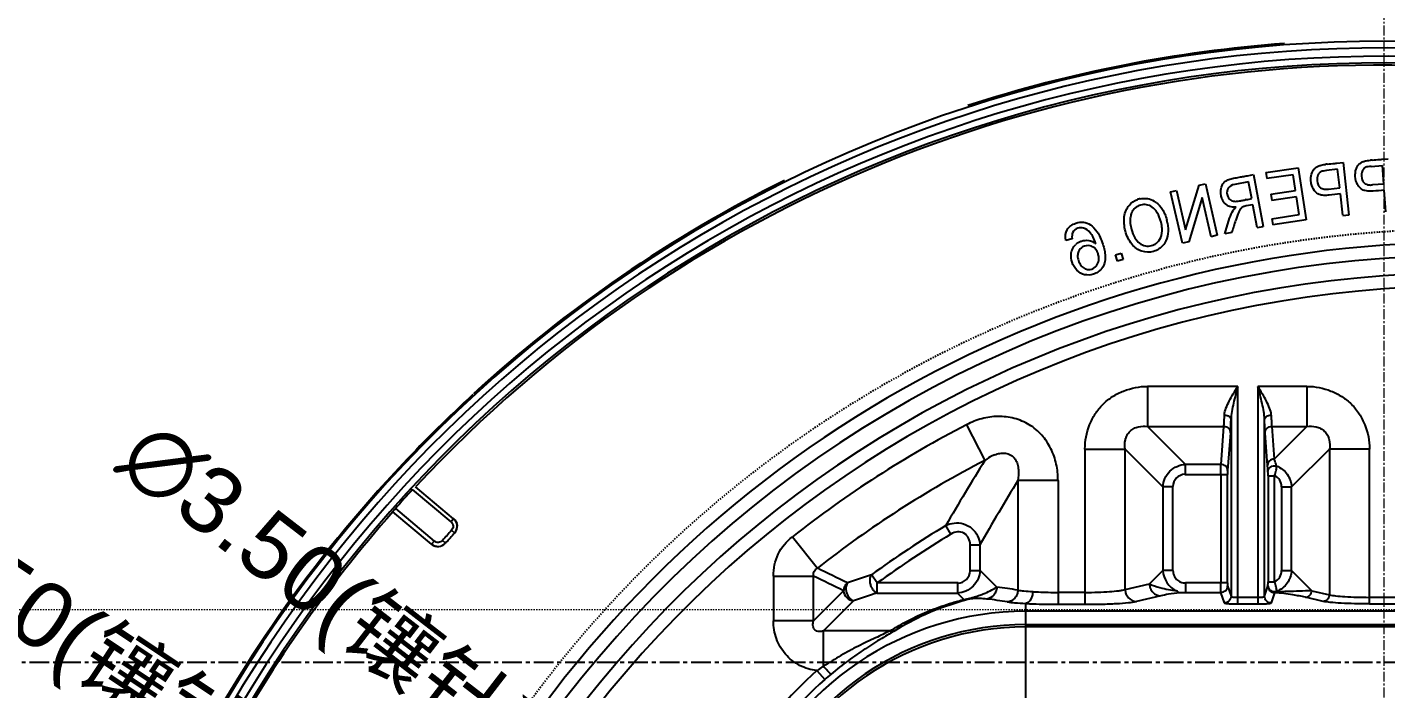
# Model space of a CAD drawing. Header units: millimetres. Extents: x 2748 to 3320, y 1427 to 1884.
# Drawn here: x 2880 to 2983, y 1725.8 to 1776 of the extents above; entities that cross this region are included whole.
import ezdxf

# ---------------------------------------------------------------- set-up
doc = ezdxf.new("R2010")
doc.units = ezdxf.units.MM
doc.linetypes.add('CENTER', pattern=[0.6, 0.375, -0.075, 0.075, -0.075])
doc.linetypes.add('HIDDEN', pattern=[0.2, 0.1, -0.1])
doc.layers.add('21', color=7, linetype='Continuous')
doc.layers.add('center', color=1, linetype='CENTER', lineweight=9)
doc.layers.add('cool', color=153, linetype='HIDDEN', lineweight=9)
doc.styles.get("Standard").update_dxf_attribs({"font": 'arial.ttf'})
doc.dimstyles.get("Standard").update_dxf_attribs({"dimtxt": 0.18, "dimasz": 0.18, "dimexe": 0.18, "dimexo": 0.0625, "dimgap": 0.09, "dimtad": 0, "dimtih": 1, "dimtoh": 1, "dimzin": 0, "dimdsep": 46, "dimtxsty": 'Standard', "dimcen": 0.09, "dimadec": 0, "dimazin": 0, "dimtfac": 1, "dimtofl": 0, "dimtmove": 0, "dimatfit": 3, "dimfxl": 0, "dimtolj": 1, "dimtzin": 0, "dimarcsym": 0})

# ---------------------------------------------------------------- blocks, each defined once
blk = doc.blocks.new('*D78')
at = {"color": 4, "lineweight": -2, "transparency": 16777216}
blk.add_line((2897.73, 1719.54), (2901.89, 1716.77), dxfattribs=at)
at = {"color": 4, "transparency": 16777216}
blk.add_solid([(2902.35, 1717.46), (2901.43, 1716.08), (2906.05, 1714)], dxfattribs=at)
at = {"layer": 'Defpoints', "color": 0, "transparency": 16777216}
for p in [(2906.05, 1714), (2908.96, 1712.06)]:
    blk.add_point(p, dxfattribs=at)
at = {"color": 6, "transparency": 16777216, "insert": (2882.18, 1729.9), "char_height": 5, "attachment_point": 5, "rotation": 326.3187}
blk.add_mtext('\\A1;∅3.50(镶针)', dxfattribs=at)
blk = doc.blocks.new('*D79')
at = {"color": 4, "lineweight": -2, "transparency": 16777216}
blk.add_line((2917.3, 1721.21), (2921.26, 1718.16), dxfattribs=at)
at = {"color": 4, "transparency": 16777216}
blk.add_solid([(2921.77, 1718.82), (2920.75, 1717.5), (2925.22, 1715.1)], dxfattribs=at)
at = {"layer": 'Defpoints', "color": 0, "transparency": 16777216}
for p in [(2925.22, 1715.1), (2927.99, 1712.96)]:
    blk.add_point(p, dxfattribs=at)
at = {"color": 6, "transparency": 16777216, "insert": (2902.51, 1732.63), "char_height": 5, "attachment_point": 5, "rotation": 322.3363}
blk.add_mtext('\\A1;∅3.50(镶针)', dxfattribs=at)

msp = doc.modelspace()

# ---------------------------------------------------------------- linework, layer by layer
at = {"layer": '21', "color": 7, "linetype": 'Continuous'}
for p, q in [((2979.341, 1765.653), (2979.806, 1765.705)), ((2979.806, 1765.705), (2980.251, 1761.703)), ((2981.938, 1765.409), (2982.783, 1765.472)), ((2982.75, 1765.941), (2983.216, 1765.976)), ((2982.888, 1764.064), (2982.783, 1765.472)), ((2972.459, 1764.683), (2972.56, 1764.702)), ((2972.56, 1764.702), (2973.017, 1764.788)), ((2973.017, 1764.788), (2973.755, 1760.857)), ((2973.955, 1764.944), (2976.408, 1765.308)), ((2973.955, 1764.944), (2974.025, 1764.479)), ((2976.013, 1764.774), (2974.025, 1764.479)), ((2976.192, 1763.572), (2976.013, 1764.774)), ((2976.408, 1765.308), (2976.996, 1761.352)), ((2979.392, 1765.185), (2978.548, 1765.092)), ((2979.548, 1763.782), (2979.392, 1765.185)), ((2966.73, 1763.477), (2967.187, 1763.582)), ((2967.624, 1759.578), (2966.73, 1763.477)), ((2967.187, 1763.582), (2967.87, 1760.601)), ((2967.87, 1760.601), (2968.889, 1763.973)), ((2968.889, 1763.973), (2969.374, 1764.084)), ((2969.374, 1764.084), (2970.268, 1760.185)), ((2972.642, 1764.24), (2971.596, 1764.043)), ((2972.882, 1762.967), (2972.642, 1764.24)), ((2974.336, 1763.296), (2976.192, 1763.572)), ((2978.697, 1763.687), (2979.548, 1763.782)), ((2982.888, 1764.064), (2982.034, 1764.001)), ((2983.043, 1761.969), (2982.923, 1763.595)), ((2969.128, 1763.059), (2968.109, 1759.69)), ((2969.811, 1760.08), (2969.128, 1763.059)), ((2972.968, 1762.505), (2972.461, 1762.41)), ((2973.294, 1760.77), (2972.968, 1762.505)), ((2974.336, 1763.296), (2974.405, 1762.831)), ((2976.261, 1763.107), (2974.405, 1762.831)), ((2976.463, 1761.748), (2976.261, 1763.107)), ((2979.779, 1761.703), (2979.6, 1763.315)), ((2970.828, 1760.307), (2971.2, 1761.474)), ((2974.407, 1761.443), (2976.463, 1761.748)), ((2974.407, 1761.443), (2974.476, 1760.978)), ((2976.996, 1761.352), (2974.476, 1760.978)), ((2979.782, 1761.677), (2980.248, 1761.729)), ((2971.367, 1760.408), (2970.828, 1760.307)), ((2973.294, 1760.77), (2973.755, 1760.857)), ((2959.258, 1759.917), (2958.782, 1759.8)), ((2968.109, 1759.69), (2967.624, 1759.578)), ((2970.268, 1760.185), (2969.811, 1760.08)), ((2962.562, 1758.7), (2962.979, 1758.827)), ((2962.71, 1758.213), (2962.562, 1758.7)), ((2963.127, 1758.339), (2962.71, 1758.213)), ((2962.979, 1758.827), (2963.127, 1758.339)), ((2964.986, 1748.737), (2964.986, 1745.697)), ((2971.814, 1748.737), (2964.986, 1748.737)), ((2971.814, 1732.248), (2971.814, 1748.737)), ((2973.347, 1748.737), (2973.347, 1732.248)), ((2977.059, 1748.737), (2973.347, 1748.737)), ((2977.059, 1748.737), (2977.059, 1745.697)), ((2951.264, 1745.833), (2952.657, 1743.13)), ((2971.311, 1746.223), (2971.311, 1732.826)), ((2973.849, 1732.826), (2973.849, 1746.223)), ((2964.986, 1745.697), (2967.859, 1742.824)), ((2964.986, 1745.697), (2970.769, 1745.697)), ((2970.55, 1742.824), (2970.769, 1745.697)), ((2971.271, 1745.222), (2971.053, 1742.349)), ((2974.078, 1742.743), (2973.889, 1745.222)), ((2974.392, 1745.697), (2974.58, 1743.218)), ((2974.392, 1745.697), (2977.059, 1745.697)), ((2974.58, 1743.218), (2977.059, 1745.697)), ((2960.235, 1743.986), (2960.235, 1733.121)), ((2960.235, 1743.986), (2963.276, 1743.986)), ((2963.276, 1733.34), (2963.276, 1743.986)), ((2966.149, 1741.113), (2963.276, 1743.986)), ((2978.769, 1743.986), (2975.896, 1741.113)), ((2978.769, 1743.986), (2978.769, 1732.947)), ((2981.81, 1743.986), (2978.769, 1743.986)), ((2981.81, 1732.248), (2981.81, 1743.986)), ((2967.859, 1742.063), (2967.859, 1742.824)), ((2970.55, 1742.824), (2967.859, 1742.824)), ((2967.815, 1742.063), (2971.047, 1742.063)), ((2970.545, 1742.063), (2970.545, 1733.837)), ((2971.047, 1733.837), (2971.047, 1742.063)), ((2974.113, 1741.967), (2974.113, 1733.933)), ((2974.113, 1741.967), (2974.616, 1741.967)), ((2974.616, 1733.923), (2974.616, 1741.978)), ((2912.181, 1738.479), (2909.266, 1740.925)), ((2912.374, 1738.708), (2909.482, 1741.135)), ((2955.152, 1741.61), (2955.152, 1733.296)), ((2958.192, 1741.61), (2955.152, 1741.61)), ((2958.192, 1741.61), (2958.192, 1732.219)), ((2966.149, 1741.113), (2966.149, 1734.787)), ((2966.909, 1741.113), (2966.149, 1741.113)), ((2966.909, 1734.787), (2966.909, 1741.158)), ((2975.136, 1741.113), (2975.136, 1734.787)), ((2975.136, 1741.113), (2975.896, 1741.113)), ((2975.896, 1734.787), (2975.896, 1741.113)), ((2907.773, 1739.235), (2907.772, 1739.251)), ((2910.709, 1736.772), (2907.773, 1739.235)), ((2907.96, 1739.484), (2910.9, 1737.017)), ((2912.374, 1738.708), (2912.181, 1738.479)), ((2912.391, 1738.709), (2912.374, 1738.708)), ((2912.223, 1737.83), (2912.444, 1737.627)), ((2912.444, 1737.627), (2912.46, 1737.628)), ((2950.079, 1737.537), (2949.688, 1738.189)), ((2910.9, 1737.017), (2910.708, 1736.788)), ((2910.708, 1736.788), (2910.709, 1736.772)), ((2911.746, 1736.86), (2911.523, 1737.061)), ((2911.747, 1736.844), (2911.746, 1736.86)), ((2938.066, 1737.34), (2939.948, 1734.952)), ((2951.518, 1736.722), (2951.518, 1734.742)), ((2951.518, 1736.722), (2952.279, 1736.722)), ((2952.279, 1734.787), (2952.279, 1736.723)), ((2951.518, 1734.787), (2952.279, 1734.787)), ((2952.279, 1734.787), (2953.549, 1733.516)), ((2965.124, 1733.762), (2966.149, 1734.787)), ((2966.909, 1734.787), (2966.149, 1734.787)), ((2975.136, 1734.787), (2975.896, 1734.787)), ((2975.896, 1734.787), (2977.431, 1733.252)), ((2936.618, 1734.355), (2936.618, 1730.964)), ((2936.618, 1734.355), (2939.659, 1734.355)), ((2939.659, 1730.964), (2939.659, 1734.355)), ((2944.491, 1733.837), (2944.044, 1734.451)), ((2944.491, 1733.077), (2944.491, 1733.837)), ((2950.612, 1733.837), (2944.491, 1733.837)), ((2950.568, 1733.837), (2950.568, 1733.077)), ((2963.276, 1733.34), (2965.124, 1733.762)), ((2967.859, 1733.837), (2967.859, 1733.12)), ((2971.047, 1733.837), (2967.859, 1733.837)), ((2971.05, 1733.611), (2971.311, 1732.826)), ((2973.849, 1732.826), (2974.107, 1733.6)), ((2974.107, 1733.6), (2974.108, 1733.633)), ((2974.113, 1733.933), (2974.616, 1733.933)), ((2939.659, 1730.964), (2941.935, 1733.24)), ((2942.695, 1732.48), (2940.419, 1730.204)), ((2944.491, 1733.077), (2950.568, 1733.077)), ((2951.062, 1732.583), (2950.568, 1733.077)), ((2960.235, 1733.121), (2958.192, 1733.121)), ((2960.235, 1733.121), (2960.237, 1732.219)), ((2965.979, 1732.86), (2964.132, 1732.438)), ((2967.86, 1733.12), (2970.546, 1733.12)), ((2970.809, 1732.325), (2970.546, 1733.12)), ((2973.347, 1732.749), (2971.814, 1732.749)), ((2974.609, 1733.099), (2974.352, 1732.325)), ((2978.293, 1732.446), (2976.955, 1732.752)), ((2977.431, 1733.252), (2978.769, 1732.947)), ((2984.9, 1732.749), (2981.81, 1732.749)), ((2955.747, 1721.918), (2955.747, 1732.282)), ((2999.967, 1731.69), (2955.747, 1731.69)), ((2958.192, 1732.219), (2960.237, 1732.219)), ((2971.814, 1732.248), (2973.347, 1732.248)), ((2981.807, 1732.248), (2984.9, 1732.248)), ((2939.659, 1730.964), (2936.618, 1730.964)), ((2955.747, 1730.685), (2999.967, 1730.685)), ((2999.967, 1730.506), (2955.747, 1730.506)), ((2940.419, 1727.524), (2940.419, 1730.204)), ((2945.461, 1730.204), (2940.419, 1730.204)), ((2939.912, 1727.194), (2940.504, 1726.514))]:
    msp.add_line(p, q, dxfattribs=at)
at = {"layer": '21', "color": 8, "linetype": 'HIDDEN'}
msp.add_line((2903.616, 1737.263), (2903.571, 1737.232), dxfattribs=at)
at = {"layer": '21', "color": 1, "linetype": 'CENTER', "ltscale": 3.980655}
msp.add_line((2822.907, 1727.827), (3142.907, 1727.827), dxfattribs=at)
at = {"layer": '21', "color": 7, "linetype": 'Continuous'}
for centre, radius, start, end in [((2982.882, 1672.826), 102.057, 14.96291, 151.82661), ((2982.882, 1672.826), 102.168, 94.2184, 107.97163), ((2982.882, 1672.826), 101.558, 14.96291, 151.63947), ((2982.882, 1672.826), 100.92, 15.05965, 151.44394), ((2982.882, 1672.826), 100.421, 15.05965, 151.60566), ((2982.882, 1672.826), 100.256, 87.28587, 137.0506), ((2980.127, 1752.756), 12.906, 96.78981, 97.38019), ((2971.596, 1835.475), 70.25, 276.1983, 276.32955), ((2983.065, 1752.991), 12.939, 94.68966, 95.27278), ((2977.569, 1836), 70.25, 274.09781, 274.22906), ((2982.882, 1672.826), 102.168, 116.40103, 132.49127), ((2964.771, 1761.353), 1.635, 105.81761, 109.45542), ((2964.768, 1761.265), 1.719, 102.05097, 104.91745), ((2964.632, 1761.357), 1.651, 52.47036, 59.25695), ((2977.493, 1736.545), 26.819, 100.80241, 101.0158), ((2963.382, 1760.532), 3.168, 10.53678, 14.49779), ((2988.912, 1672.826), 86.816, 91.13101, 151.13064), ((2960.32, 1758.668), 1.132, 119.25196, 133.05319), ((2960.447, 1758.63), 0.775, 76.63236, 120.02798), ((2960.444, 1758.613), 0.793, 62.36581, 76.67998), ((2988.912, 1672.826), 85.811, 91.12889, 269.34896), ((2988.912, 1672.826), 84.503, 92.75328, 175.97781), ((2988.912, 1672.826), 83.513, 92.75328, 175.96569), ((2982.882, 1672.826), 102.152, 132.52014, 140.8918), ((2988.912, 1672.826), 82.142, 117.27921, 128.24271), ((2988.912, 1672.826), 79.102, 117.27917, 128.24273), ((3104.378, 1648.601), 178.76, 148.07519, 149.92296), ((2982.882, 1672.826), 100.283, 137.22929, 138.34033), ((3105.364, 1650.024), 175.931, 148.62905, 150.47551), ((2982.882, 1672.826), 100.256, 138.51771, 151.59809), ((2911.891, 1738.134), 0.75, 317.46534, 49.92149), ((2911.91, 1738.135), 0.749, 317.34239, 50.03607), ((2982.882, 1672.826), 96.011, 137.38666, 138.00747), ((2982.882, 1672.826), 95.7, 137.37957, 138.01402), ((2988.912, 1672.826), 76.229, 120.96742, 126.05745), ((2982.882, 1672.826), 102.168, 140.92067, 157.36202), ((2911.189, 1737.362), 0.75, 230.04722, 317.96026), ((2911.19, 1737.345), 0.748, 229.95001, 318.06263), ((2988.912, 1672.826), 75.468, 120.96749, 126.05745), ((2784.872, 1412.127), 358.141, 63.93533, 64.34164), ((2967.934, 1734.862), 1.787, 182.40187, 245.723), ((2787.168, 1419.981), 349.406, 63.70819, 64.12386), ((2994.202, 1581.883), 160.602, 108.1987, 108.87985), ((2950.816, 1707.682), 25.978, 80.39334, 83.96118), ((2994.667, 1578.962), 162.077, 108.034, 108.70285), ((2949.962, 1707.736), 25.048, 79.91021, 83.48161), ((2969.547, 1734.757), 5.445, 342.96818, 343.37502), ((2955.747, 1709.006), 22.684, 90, 295), ((2955.747, 1709.006), 21.679, 90, 295), ((2955.747, 1709.006), 21.5, 90, 295), ((2955.747, 1709.006), 24.115, 131.04284, 151.39721), ((2955.747, 1709.006), 23.213, 131.04333, 151.39701), ((2959.927, 1704.215), 29.571, 129.81529, 131.0566)]:
    msp.add_arc(centre, radius, start, end, dxfattribs=at)
at = {"layer": '21', "color": 8, "linetype": 'HIDDEN'}
msp.add_arc((2988.912, 1672.826), 87.821, 218.45894, 155.70987, dxfattribs=at)
at = {"layer": '21', "color": 7, "linetype": 'Continuous'}
for points, knots in [([(2977.638, 1765.237), (2977.689, 1765.287), (2977.778, 1765.354), (2977.878, 1765.407), (2977.914, 1765.423)], [0, 0, 0, 0, 0.6682376, 1, 1, 1, 1]), ([(2977.914, 1765.423), (2977.951, 1765.44), (2978, 1765.459), (2978.055, 1765.476), (2978.067, 1765.479)], [0, 0, 0, 0, 0.7972971, 1, 1, 1, 1]), ([(2978.067, 1765.479), (2978.118, 1765.494), (2978.23, 1765.521), (2978.388, 1765.544), (2978.469, 1765.555)], [0, 0, 0, 0, 0.5126449, 1, 1, 1, 1]), ([(2978.601, 1765.571), (2978.785, 1765.593), (2978.984, 1765.614), (2979.178, 1765.635), (2979.181, 1765.635)], [0, 0, 0, 0, 0.9863562, 1, 1, 1, 1]), ([(2980.901, 1764.031), (2980.801, 1764.21), (2980.693, 1764.593), (2980.748, 1765.12), (2980.856, 1765.354), (2980.901, 1765.425)], [0, 0, 0, 0, 0.4414525, 0.8090413, 1, 1, 1, 1]), ([(2981.032, 1765.588), (2981.085, 1765.636), (2981.176, 1765.7), (2981.279, 1765.749), (2981.315, 1765.764)], [0, 0, 0, 0, 0.6682376, 1, 1, 1, 1]), ([(2981.315, 1765.764), (2981.352, 1765.779), (2981.402, 1765.797), (2981.458, 1765.812), (2981.47, 1765.815)], [0, 0, 0, 0, 0.7972972, 1, 1, 1, 1]), ([(2981.47, 1765.815), (2981.521, 1765.828), (2981.635, 1765.85), (2981.794, 1765.868), (2981.876, 1765.875)], [0, 0, 0, 0, 0.511331, 1, 1, 1, 1]), ([(2982.007, 1765.887), (2982.192, 1765.902), (2982.391, 1765.915), (2982.586, 1765.929), (2982.589, 1765.929)], [0, 0, 0, 0, 0.9863562, 1, 1, 1, 1]), ([(2970.536, 1763.61), (2970.544, 1763.684), (2970.577, 1763.858), (2970.686, 1764.1), (2970.86, 1764.282), (2971.114, 1764.41), (2971.37, 1764.474), (2971.501, 1764.503)], [0, 0, 0, 0, 0.1573326, 0.3733247, 0.5893168, 0.8015741, 1, 1, 1, 1]), ([(2971.501, 1764.503), (2971.51, 1764.505), (2971.649, 1764.534), (2971.794, 1764.562), (2971.931, 1764.587)], [0, 0, 0, 0, 0.0664499, 1, 1, 1, 1]), ([(2971.931, 1764.587), (2972.044, 1764.608), (2972.222, 1764.639), (2972.397, 1764.671), (2972.459, 1764.683)], [0, 0, 0, 0, 0.6459366, 1, 1, 1, 1]), ([(2977.435, 1763.96), (2977.402, 1764.061), (2977.343, 1764.346), (2977.376, 1764.845), (2977.536, 1765.132), (2977.638, 1765.237)], [0, 0, 0, 0, 0.2343907, 0.6243237, 1, 1, 1, 1]), ([(2977.949, 1764.845), (2977.928, 1764.814), (2977.847, 1764.668), (2977.824, 1764.458), (2977.838, 1764.307), (2977.838, 1764.303)], [0, 0, 0, 0, 0.2237421, 0.9809564, 1, 1, 1, 1]), ([(2981.197, 1764.769), (2981.195, 1764.732), (2981.198, 1764.499), (2981.268, 1764.292), (2981.381, 1764.173)], [0, 0, 0, 0, 0.1586644, 1, 1, 1, 1]), ([(2970.581, 1763.081), (2970.569, 1763.122), (2970.53, 1763.293), (2970.522, 1763.476), (2970.536, 1763.61)], [0, 0, 0, 0, 0.2438011, 1, 1, 1, 1]), ([(2971.596, 1764.043), (2971.354, 1763.994), (2971.026, 1763.801), (2970.965, 1763.329), (2971.089, 1763.05), (2971.166, 1762.957)], [0, 0, 0, 0, 0.3629172, 0.7327361, 1, 1, 1, 1]), ([(2977.838, 1764.303), (2977.858, 1764.097), (2977.939, 1763.907), (2978.086, 1763.794), (2978.093, 1763.789)], [0, 0, 0, 0, 0.9544385, 1, 1, 1, 1]), ([(2981.689, 1763.536), (2981.608, 1763.543), (2981.483, 1763.561), (2981.376, 1763.597), (2981.336, 1763.614)], [0, 0, 0, 0, 0.6048604, 1, 1, 1, 1]), ([(2981.381, 1764.173), (2981.392, 1764.162), (2981.488, 1764.07), (2981.619, 1764.017), (2981.768, 1764.001)], [0, 0, 0, 0, 0.1167522, 1, 1, 1, 1]), ([(2963.354, 1762.085), (2963.413, 1762.219), (2963.63, 1762.571), (2963.967, 1762.804), (2964.226, 1762.895)], [0, 0, 0, 0, 0.3461695, 1, 1, 1, 1]), ([(2965.638, 1762.667), (2965.813, 1762.532), (2966.047, 1762.274), (2966.231, 1761.923), (2966.283, 1761.806)], [0, 0, 0, 0, 0.6840598, 1, 1, 1, 1]), ([(2971.204, 1762.37), (2971.094, 1762.409), (2970.922, 1762.509), (2970.79, 1762.657), (2970.741, 1762.73)], [0, 0, 0, 0, 0.5585745, 1, 1, 1, 1]), ([(2971.166, 1762.957), (2971.243, 1762.862), (2971.388, 1762.77), (2971.611, 1762.752), (2971.718, 1762.76), (2971.742, 1762.763)], [0, 0, 0, 0, 0.6091635, 0.9137449, 1, 1, 1, 1]), ([(2971.742, 1762.763), (2971.804, 1762.769), (2971.919, 1762.786), (2972.039, 1762.807), (2972.09, 1762.817)], [0, 0, 0, 0, 0.5846824, 1, 1, 1, 1]), ([(2978.557, 1763.21), (2978.405, 1763.205), (2978.246, 1763.212), (2978.112, 1763.244), (2978.097, 1763.248)], [0, 0, 0, 0, 0.8888896, 1, 1, 1, 1]), ([(2979.6, 1763.315), (2979.316, 1763.283), (2978.95, 1763.231), (2978.619, 1763.212), (2978.557, 1763.21)], [0, 0, 0, 0, 0.8062961, 1, 1, 1, 1]), ([(2964.547, 1758.973), (2964.268, 1759.065), (2963.746, 1759.43), (2963.243, 1760.473), (2963.151, 1761.449), (2963.286, 1761.933), (2963.354, 1762.085)], [0, 0, 0, 0, 0.2867455, 0.5749272, 0.8534312, 1, 1, 1, 1]), ([(2963.75, 1761.816), (2963.712, 1761.711), (2963.669, 1761.528), (2963.66, 1761.328), (2963.661, 1761.25)], [0, 0, 0, 0, 0.6214939, 1, 1, 1, 1]), ([(2964.024, 1762.237), (2963.986, 1762.201), (2963.875, 1762.08), (2963.792, 1761.929), (2963.75, 1761.816)], [0, 0, 0, 0, 0.3168556, 1, 1, 1, 1]), ([(2971.663, 1761.325), (2971.66, 1761.317), (2971.565, 1761.031), (2971.463, 1760.705), (2971.367, 1760.408)], [0, 0, 0, 0, 0.0291401, 1, 1, 1, 1]), ([(2958.895, 1760.607), (2958.963, 1760.723), (2959.135, 1760.92), (2959.586, 1761.146), (2960.134, 1761.216), (2960.681, 1761.02), (2961.098, 1760.586), (2961.391, 1760.041), (2961.586, 1759.539), (2961.725, 1759.041), (2961.776, 1758.689), (2961.776, 1758.494), (2961.772, 1758.424)], [0, 0, 0, 0, 0.1048039, 0.2096077, 0.3502565, 0.4909053, 0.652043, 0.7326118, 0.8131807, 0.8851171, 0.9570536, 1, 1, 1, 1]), ([(2961.059, 1759.546), (2960.93, 1759.925), (2960.649, 1760.455), (2960.19, 1760.771), (2959.649, 1760.772), (2959.383, 1760.549), (2959.301, 1760.374)], [0, 0, 0, 0, 0.2686866, 0.5362889, 0.7431338, 1, 1, 1, 1]), ([(2963.661, 1761.25), (2963.662, 1761.192), (2963.674, 1760.995), (2963.765, 1760.535), (2963.993, 1759.964), (2964.496, 1759.413), (2964.965, 1759.318), (2965.291, 1759.408)], [0, 0, 0, 0, 0.0535116, 0.1805016, 0.3850289, 0.5895562, 1, 1, 1, 1]), ([(2965.633, 1759.569), (2965.784, 1759.679), (2966.022, 1759.986), (2966.097, 1760.44), (2966.083, 1760.698)], [0, 0, 0, 0, 0.49532, 1, 1, 1, 1]), ([(2959.188, 1758.755), (2959.202, 1758.891), (2959.277, 1759.171), (2959.44, 1759.395), (2959.547, 1759.495)], [0, 0, 0, 0, 0.46271, 1, 1, 1, 1]), ([(2960.06, 1759.301), (2959.925, 1759.223), (2959.739, 1759.028), (2959.666, 1758.704), (2959.684, 1758.518), (2959.696, 1758.454)], [0, 0, 0, 0, 0.4988512, 0.8296976, 1, 1, 1, 1]), ([(2959.766, 1759.656), (2959.831, 1759.692), (2960.064, 1759.795), (2960.526, 1759.839), (2960.891, 1759.68), (2961.059, 1759.546)], [0, 0, 0, 0, 0.1708646, 0.5849288, 1, 1, 1, 1]), ([(2961.263, 1758.661), (2961.254, 1758.706), (2961.179, 1758.996), (2961.008, 1759.213), (2960.811, 1759.315)], [0, 0, 0, 0, 0.1550717, 1, 1, 1, 1]), ([(2966.293, 1759.614), (2966.256, 1759.553), (2966.044, 1759.254), (2965.729, 1759.048), (2965.443, 1758.963)], [0, 0, 0, 0, 0.1944713, 1, 1, 1, 1]), ([(2961.211, 1757.4), (2961.108, 1757.332), (2960.789, 1757.179), (2960.193, 1757.134), (2959.598, 1757.478), (2959.212, 1758.114), (2959.167, 1758.558), (2959.188, 1758.755)], [0, 0, 0, 0, 0.123725, 0.3478075, 0.57189, 0.7968233, 1, 1, 1, 1]), ([(2959.696, 1758.454), (2959.707, 1758.393), (2959.757, 1758.202), (2959.906, 1757.899), (2960.073, 1757.751), (2960.17, 1757.695)], [0, 0, 0, 0, 0.1890544, 0.5945272, 1, 1, 1, 1]), ([(2960.518, 1757.591), (2960.598, 1757.588), (2960.812, 1757.619), (2961.134, 1757.834), (2961.303, 1758.244), (2961.287, 1758.542), (2961.263, 1758.661)], [0, 0, 0, 0, 0.1805839, 0.4832431, 0.783122, 1, 1, 1, 1]), ([(2961.772, 1758.424), (2961.764, 1758.261), (2961.696, 1757.94), (2961.543, 1757.699), (2961.437, 1757.588)], [0, 0, 0, 0, 0.4578061, 1, 1, 1, 1]), ([(2965.443, 1758.963), (2965.433, 1758.96), (2965.148, 1758.879), (2964.832, 1758.879), (2964.547, 1758.973)], [0, 0, 0, 0, 0.0364258, 1, 1, 1, 1]), ([(2961.437, 1757.588), (2961.416, 1757.565), (2961.346, 1757.497), (2961.267, 1757.437), (2961.211, 1757.4)], [0, 0, 0, 0, 0.3254876, 1, 1, 1, 1]), ([(2960.235, 1743.986), (2960.235, 1744.606), (2960.43, 1745.545), (2960.985, 1746.661), (2961.571, 1747.4), (2962.312, 1747.982), (2963.424, 1748.548), (2964.366, 1748.737), (2964.986, 1748.737)], [0, 0, 0, 0, 0.2492051, 0.3745796, 0.4997104, 0.6251298, 0.7504171, 1, 1, 1, 1]), ([(2970.809, 1746.563), (2970.814, 1746.739), (2970.921, 1747.107), (2971.172, 1747.636), (2971.481, 1748.184), (2971.702, 1748.551), (2971.814, 1748.737)], [0, 0, 0, 0, 0.2191349, 0.4667248, 0.7299798, 1, 1, 1, 1]), ([(2971.814, 1748.737), (2971.704, 1748.315), (2971.538, 1747.685), (2971.366, 1746.847), (2971.314, 1746.429), (2971.311, 1746.223)], [0, 0, 0, 0, 0.5102458, 0.7598279, 1, 1, 1, 1]), ([(2974.352, 1746.563), (2974.346, 1746.738), (2974.24, 1747.106), (2973.989, 1747.635), (2973.68, 1748.184), (2973.459, 1748.551), (2973.347, 1748.737)], [0, 0, 0, 0, 0.2181508, 0.4661112, 0.729739, 1, 1, 1, 1]), ([(2973.849, 1746.223), (2973.847, 1746.423), (2973.796, 1746.834), (2973.625, 1747.673), (2973.458, 1748.309), (2973.347, 1748.737)], [0, 0, 0, 0, 0.2328979, 0.4824249, 1, 1, 1, 1]), ([(2977.059, 1748.737), (2977.678, 1748.738), (2978.617, 1748.543), (2979.733, 1747.987), (2980.473, 1747.402), (2981.054, 1746.661), (2981.62, 1745.549), (2981.81, 1744.607), (2981.81, 1743.986)], [0, 0, 0, 0, 0.2492052, 0.3745797, 0.4997106, 0.6251299, 0.7504173, 1, 1, 1, 1]), ([(2958.192, 1741.61), (2958.192, 1742.023), (2958.108, 1742.852), (2957.704, 1744.034), (2957.008, 1745.077), (2956.045, 1745.881), (2954.888, 1746.368), (2953.643, 1746.509), (2952.406, 1746.327), (2951.631, 1746.022), (2951.263, 1745.833)], [0, 0, 0, 0, 0.1250932, 0.2501218, 0.3750866, 0.4999963, 0.6249063, 0.7498693, 0.8749015, 1, 1, 1, 1]), ([(2970.769, 1745.697), (2970.773, 1745.748), (2970.793, 1746.036), (2970.802, 1746.325), (2970.809, 1746.563)], [0, 0, 0, 0, 0.1771553, 1, 1, 1, 1]), ([(2970.809, 1746.563), (2970.876, 1746.562), (2971, 1746.544), (2971.159, 1746.472), (2971.275, 1746.367), (2971.31, 1746.271), (2971.311, 1746.223)], [0, 0, 0, 0, 0.3059377, 0.5609367, 0.7843765, 1, 1, 1, 1]), ([(2971.271, 1745.222), (2971.276, 1745.28), (2971.295, 1745.614), (2971.305, 1745.948), (2971.311, 1746.223)], [0, 0, 0, 0, 0.1768439, 1, 1, 1, 1]), ([(2973.849, 1746.223), (2973.851, 1746.271), (2973.886, 1746.367), (2974.001, 1746.472), (2974.16, 1746.544), (2974.284, 1746.562), (2974.352, 1746.563)], [0, 0, 0, 0, 0.2156531, 0.4390909, 0.6940892, 1, 1, 1, 1]), ([(2973.889, 1745.222), (2973.885, 1745.281), (2973.865, 1745.614), (2973.856, 1745.948), (2973.849, 1746.223)], [0, 0, 0, 0, 0.1773361, 1, 1, 1, 1]), ([(2974.352, 1746.563), (2974.354, 1746.471), (2974.364, 1746.182), (2974.374, 1745.893), (2974.392, 1745.697)], [0, 0, 0, 0, 0.3192027, 1, 1, 1, 1]), ([(2963.276, 1743.986), (2963.243, 1744.217), (2963.244, 1744.584), (2963.41, 1745.039), (2963.633, 1745.342), (2963.935, 1745.564), (2964.39, 1745.729), (2964.756, 1745.73), (2964.986, 1745.697)], [0, 0, 0, 0, 0.2436613, 0.3709792, 0.5002633, 0.629966, 0.7567419, 1, 1, 1, 1]), ([(2970.769, 1745.697), (2970.896, 1745.696), (2971.155, 1745.6), (2971.27, 1745.344), (2971.271, 1745.222)], [0, 0, 0, 0, 0.5097308, 1, 1, 1, 1]), ([(2973.889, 1745.222), (2973.89, 1745.344), (2974.006, 1745.599), (2974.265, 1745.696), (2974.392, 1745.697)], [0, 0, 0, 0, 0.4902643, 1, 1, 1, 1]), ([(2977.059, 1745.697), (2977.29, 1745.73), (2977.656, 1745.728), (2978.112, 1745.563), (2978.414, 1745.34), (2978.637, 1745.038), (2978.801, 1744.582), (2978.802, 1744.217), (2978.769, 1743.986)], [0, 0, 0, 0, 0.2436638, 0.3709826, 0.5002666, 0.6299673, 0.7567453, 1, 1, 1, 1]), ([(2953.371, 1743.543), (2953.309, 1743.518), (2953.058, 1743.405), (2952.824, 1743.256), (2952.657, 1743.13)], [0, 0, 0, 0, 0.2408585, 1, 1, 1, 1]), ([(2953.371, 1743.543), (2953.5, 1743.595), (2953.772, 1743.678), (2954.208, 1743.702), (2954.638, 1743.56), (2954.959, 1743.24), (2955.134, 1742.841), (2955.229, 1742.293), (2955.198, 1741.878), (2955.152, 1741.611)], [0, 0, 0, 0, 0.1231883, 0.2498909, 0.3804209, 0.5109367, 0.6375798, 0.7606056, 1, 1, 1, 1]), ([(2966.149, 1741.113), (2966.158, 1741.333), (2966.26, 1741.774), (2966.639, 1742.334), (2967.199, 1742.713), (2967.64, 1742.814), (2967.859, 1742.824)], [0, 0, 0, 0, 0.2494939, 0.5000126, 0.7505218, 1, 1, 1, 1]), ([(2970.545, 1742.063), (2970.544, 1742.219), (2970.544, 1742.472), (2970.545, 1742.726), (2970.55, 1742.824)], [0, 0, 0, 0, 0.6141624, 1, 1, 1, 1]), ([(2971.053, 1742.349), (2971.052, 1742.471), (2970.936, 1742.726), (2970.677, 1742.823), (2970.55, 1742.824)], [0, 0, 0, 0, 0.4902562, 1, 1, 1, 1]), ([(2974.58, 1743.218), (2974.458, 1743.217), (2974.265, 1743.145), (2974.11, 1742.941), (2974.079, 1742.81), (2974.078, 1742.743)], [0, 0, 0, 0, 0.4865895, 0.7335481, 1, 1, 1, 1]), ([(2974.108, 1742.268), (2974.106, 1742.311), (2974.097, 1742.47), (2974.087, 1742.628), (2974.078, 1742.743)], [0, 0, 0, 0, 0.2755798, 1, 1, 1, 1]), ([(2974.764, 1742.702), (2974.749, 1742.75), (2974.695, 1742.925), (2974.632, 1743.097), (2974.58, 1743.218)], [0, 0, 0, 0, 0.2788418, 1, 1, 1, 1]), ([(2967.815, 1742.071), (2967.583, 1742.06), (2967.104, 1741.869), (2966.912, 1741.39), (2966.902, 1741.158)], [0, 0, 0, 0, 0.500015, 1, 1, 1, 1]), ([(2971.053, 1742.349), (2971.052, 1742.334), (2971.048, 1742.239), (2971.047, 1742.144), (2971.047, 1742.063)], [0, 0, 0, 0, 0.1551132, 1, 1, 1, 1]), ([(2974.108, 1742.267), (2974.109, 1742.343), (2974.154, 1742.489), (2974.311, 1742.647), (2974.524, 1742.731), (2974.685, 1742.723), (2974.764, 1742.701)], [0, 0, 0, 0, 0.2519078, 0.4835877, 0.7242209, 1, 1, 1, 1]), ([(2974.113, 1741.967), (2974.113, 1741.998), (2974.113, 1742.098), (2974.112, 1742.199), (2974.108, 1742.267)], [0, 0, 0, 0, 0.3114145, 1, 1, 1, 1]), ([(2975.144, 1741.113), (2975.144, 1741.29), (2975.053, 1741.651), (2974.773, 1741.901), (2974.615, 1741.977)], [0, 0, 0, 0, 0.5026212, 1, 1, 1, 1]), ([(2974.616, 1741.967), (2974.663, 1742.107), (2974.732, 1742.347), (2974.775, 1742.599), (2974.764, 1742.701)], [0, 0, 0, 0, 0.5919246, 1, 1, 1, 1]), ([(2974.764, 1742.702), (2975.081, 1742.579), (2975.654, 1742.137), (2975.883, 1741.452), (2975.896, 1741.113)], [0, 0, 0, 0, 0.5006949, 1, 1, 1, 1]), ([(2907.96, 1739.484), (2907.935, 1739.457), (2907.89, 1739.405), (2907.838, 1739.342), (2907.805, 1739.3), (2907.787, 1739.277), (2907.778, 1739.262), (2907.772, 1739.254), (2907.772, 1739.251)], [0, 0, 0, 0, 0.3699228, 0.6880495, 0.8124372, 0.9076361, 0.970677, 1, 1, 1, 1]), ([(2912.181, 1738.479), (2912.269, 1738.4), (2912.398, 1738.167), (2912.3, 1737.919), (2912.223, 1737.83)], [0, 0, 0, 0, 0.5000002, 1, 1, 1, 1]), ([(2951.529, 1736.722), (2951.529, 1736.897), (2951.459, 1737.248), (2951.092, 1737.648), (2950.56, 1737.756), (2950.223, 1737.636), (2950.074, 1737.547)], [0, 0, 0, 0, 0.2542346, 0.500004, 0.7457809, 1, 1, 1, 1]), ([(2950.327, 1738.382), (2950.563, 1738.408), (2951.053, 1738.363), (2951.695, 1738.008), (2952.14, 1737.429), (2952.263, 1736.958), (2952.278, 1736.723)], [0, 0, 0, 0, 0.2502528, 0.5016864, 0.7519976, 1, 1, 1, 1]), ([(2911.523, 1737.061), (2911.446, 1736.979), (2911.224, 1736.862), (2910.988, 1736.947), (2910.9, 1737.017)], [0, 0, 0, 0, 0.5000003, 1, 1, 1, 1]), ([(2936.618, 1734.355), (2936.618, 1734.641), (2936.672, 1735.217), (2937.04, 1736.306), (2937.61, 1737), (2938.066, 1737.34)], [0, 0, 0, 0, 0.2509214, 0.5016975, 1, 1, 1, 1]), ([(2939.659, 1734.355), (2939.648, 1734.412), (2939.64, 1734.532), (2939.691, 1734.709), (2939.798, 1734.857), (2939.898, 1734.925), (2939.948, 1734.952)], [0, 0, 0, 0, 0.2420637, 0.5002343, 0.7589526, 1, 1, 1, 1]), ([(2952.279, 1734.787), (2952.269, 1734.567), (2952.168, 1734.127), (2951.789, 1733.567), (2951.228, 1733.187), (2950.788, 1733.086), (2950.568, 1733.077)], [0, 0, 0, 0, 0.2494939, 0.5000126, 0.7505218, 1, 1, 1, 1]), ([(2950.613, 1733.829), (2950.844, 1733.84), (2951.324, 1734.031), (2951.515, 1734.511), (2951.526, 1734.742)], [0, 0, 0, 0, 0.500015, 1, 1, 1, 1]), ([(2966.909, 1734.787), (2966.909, 1734.663), (2966.954, 1734.412), (2967.163, 1734.091), (2967.484, 1733.882), (2967.735, 1733.837), (2967.859, 1733.837)], [0, 0, 0, 0, 0.2501269, 0.5000477, 0.7499266, 1, 1, 1, 1]), ([(2974.615, 1733.924), (2974.773, 1733.999), (2975.052, 1734.249), (2975.144, 1734.61), (2975.144, 1734.787)], [0, 0, 0, 0, 0.4973794, 1, 1, 1, 1]), ([(2975.896, 1734.787), (2975.883, 1734.448), (2975.654, 1733.763), (2975.081, 1733.321), (2974.764, 1733.199)], [0, 0, 0, 0, 0.4994251, 1, 1, 1, 1]), ([(2942.234, 1733.844), (2942.146, 1733.77), (2942.001, 1733.583), (2941.941, 1733.355), (2941.935, 1733.24)], [0, 0, 0, 0, 0.5, 1, 1, 1, 1]), ([(2942.234, 1733.844), (2942.213, 1733.817), (2942.139, 1733.688), (2942.116, 1733.535), (2942.116, 1733.422)], [0, 0, 0, 0, 0.231897, 1, 1, 1, 1]), ([(2944.044, 1734.451), (2944.024, 1734.424), (2943.948, 1734.293), (2943.923, 1734.138), (2943.923, 1734.022)], [0, 0, 0, 0, 0.2277325, 1, 1, 1, 1]), ([(2943.939, 1733.837), (2943.951, 1733.749), (2944.004, 1733.579), (2944.127, 1733.352), (2944.292, 1733.177), (2944.425, 1733.101), (2944.491, 1733.077)], [0, 0, 0, 0, 0.2716653, 0.5379833, 0.784639, 1, 1, 1, 1]), ([(2951.062, 1732.583), (2951.215, 1732.613), (2951.445, 1732.66), (2951.746, 1732.74), (2951.961, 1732.812), (2952.16, 1732.881), (2952.396, 1732.961), (2952.739, 1733.094), (2953.142, 1733.28), (2953.43, 1733.44), (2953.549, 1733.516)], [0, 0, 0, 0, 0.1751519, 0.2642073, 0.3497914, 0.4289517, 0.500944, 0.6304174, 0.8412874, 1, 1, 1, 1]), ([(2953.549, 1733.516), (2953.548, 1733.411), (2953.506, 1733.197), (2953.305, 1732.826), (2953.005, 1732.652), (2952.805, 1732.622)], [0, 0, 0, 0, 0.2525201, 0.5148459, 1, 1, 1, 1]), ([(2965.124, 1733.762), (2965.381, 1733.65), (2966.066, 1733.435), (2966.769, 1733.293), (2967.2, 1733.233)], [0, 0, 0, 0, 0.3923425, 1, 1, 1, 1]), ([(2965.124, 1733.762), (2965.127, 1733.65), (2965.179, 1733.42), (2965.413, 1733.029), (2965.76, 1732.866), (2965.979, 1732.86)], [0, 0, 0, 0, 0.2497652, 0.5129115, 1, 1, 1, 1]), ([(2970.546, 1733.12), (2970.546, 1733.162), (2970.547, 1733.401), (2970.545, 1733.64), (2970.545, 1733.837)], [0, 0, 0, 0, 0.1756911, 1, 1, 1, 1]), ([(2970.545, 1733.12), (2970.674, 1733.121), (2970.938, 1733.225), (2971.049, 1733.487), (2971.05, 1733.611)], [0, 0, 0, 0, 0.5099965, 1, 1, 1, 1]), ([(2971.047, 1733.837), (2971.047, 1733.816), (2971.048, 1733.741), (2971.048, 1733.665), (2971.05, 1733.611)], [0, 0, 0, 0, 0.2798842, 1, 1, 1, 1]), ([(2974.107, 1733.6), (2974.107, 1733.472), (2974.215, 1733.206), (2974.481, 1733.099), (2974.609, 1733.099)], [0, 0, 0, 0, 0.4995165, 1, 1, 1, 1]), ([(2974.583, 1733.145), (2974.467, 1733.151), (2974.287, 1733.222), (2974.138, 1733.414), (2974.107, 1733.537), (2974.107, 1733.599)], [0, 0, 0, 0, 0.4906343, 0.7379366, 1, 1, 1, 1]), ([(2974.108, 1733.633), (2974.109, 1733.65), (2974.113, 1733.75), (2974.113, 1733.851), (2974.113, 1733.933)], [0, 0, 0, 0, 0.1744766, 1, 1, 1, 1]), ([(2974.108, 1733.633), (2974.109, 1733.557), (2974.154, 1733.411), (2974.311, 1733.254), (2974.524, 1733.17), (2974.685, 1733.177), (2974.764, 1733.199)], [0, 0, 0, 0, 0.2519062, 0.4835707, 0.7242069, 1, 1, 1, 1]), ([(2974.764, 1733.199), (2974.778, 1733.3), (2974.73, 1733.553), (2974.663, 1733.792), (2974.616, 1733.933)], [0, 0, 0, 0, 0.4074807, 1, 1, 1, 1]), ([(2941.935, 1733.24), (2941.955, 1733.052), (2942.137, 1732.682), (2942.507, 1732.5), (2942.695, 1732.48)], [0, 0, 0, 0, 0.4999999, 1, 1, 1, 1]), ([(2942.132, 1733.24), (2942.146, 1733.153), (2942.208, 1732.941), (2942.391, 1732.662), (2942.591, 1732.515), (2942.695, 1732.48)], [0, 0, 0, 0, 0.2716757, 0.6653358, 1, 1, 1, 1]), ([(2945.461, 1730.204), (2945.645, 1730.315), (2946.019, 1730.543), (2946.605, 1730.871), (2947.229, 1731.188), (2948.139, 1731.614), (2949.125, 1732.005), (2950.044, 1732.302), (2950.614, 1732.468), (2950.91, 1732.548), (2951.062, 1732.583)], [0, 0, 0, 0, 0.1056233, 0.2149484, 0.3295943, 0.4494096, 0.7084807, 0.8497691, 0.9234537, 1, 1, 1, 1]), ([(2945.842, 1730.242), (2946.581, 1730.707), (2948.313, 1731.642), (2950.177, 1732.287), (2951.231, 1732.553)], [0, 0, 0, 0, 0.4455633, 1, 1, 1, 1]), ([(2951.062, 1732.583), (2951.076, 1732.577), (2951.131, 1732.557), (2951.19, 1732.549), (2951.231, 1732.553)], [0, 0, 0, 0, 0.2727074, 1, 1, 1, 1]), ([(2952.805, 1732.622), (2952.618, 1732.646), (2952.092, 1732.666), (2951.559, 1732.634), (2951.231, 1732.553)], [0, 0, 0, 0, 0.3586089, 1, 1, 1, 1]), ([(2955.152, 1733.296), (2955.15, 1733.188), (2955.103, 1732.967), (2954.886, 1732.585), (2954.561, 1732.414), (2954.35, 1732.396)], [0, 0, 0, 0, 0.2494435, 0.511529, 1, 1, 1, 1]), ([(2955.152, 1733.296), (2955.299, 1733.264), (2955.678, 1733.23), (2956.056, 1733.201), (2956.283, 1733.184)], [0, 0, 0, 0, 0.3976767, 1, 1, 1, 1]), ([(2956.284, 1733.184), (2956.279, 1733.075), (2956.233, 1732.732), (2955.998, 1732.309), (2955.747, 1732.282)], [0, 0, 0, 0, 0.3011159, 1, 1, 1, 1]), ([(2956.284, 1733.184), (2956.428, 1733.173), (2957.063, 1733.135), (2957.7, 1733.121), (2958.192, 1733.121)], [0, 0, 0, 0, 0.2273924, 1, 1, 1, 1]), ([(2960.235, 1733.121), (2960.563, 1733.121), (2961.186, 1733.131), (2962.046, 1733.174), (2962.667, 1733.228), (2963.057, 1733.287), (2963.211, 1733.32), (2963.276, 1733.34)], [0, 0, 0, 0, 0.3216166, 0.6126083, 0.8456782, 0.9336805, 1, 1, 1, 1]), ([(2960.237, 1732.219), (2960.654, 1732.219), (2961.45, 1732.229), (2962.549, 1732.271), (2963.43, 1732.334), (2963.934, 1732.394), (2964.132, 1732.438)], [0, 0, 0, 0, 0.3209457, 0.6110431, 0.8447781, 1, 1, 1, 1]), ([(2963.276, 1733.34), (2963.279, 1733.227), (2963.331, 1732.997), (2963.565, 1732.606), (2963.913, 1732.444), (2964.131, 1732.438)], [0, 0, 0, 0, 0.2497655, 0.5129145, 1, 1, 1, 1]), ([(2967.429, 1733.087), (2967.141, 1733.059), (2966.654, 1733.004), (2966.173, 1732.907), (2965.979, 1732.86)], [0, 0, 0, 0, 0.5919624, 1, 1, 1, 1]), ([(2967.429, 1733.087), (2967.386, 1733.092), (2967.295, 1733.126), (2967.228, 1733.194), (2967.2, 1733.233)], [0, 0, 0, 0, 0.4755, 1, 1, 1, 1]), ([(2967.429, 1733.087), (2967.422, 1733.087), (2967.41, 1733.09), (2967.397, 1733.09), (2967.389, 1733.098), (2967.404, 1733.102), (2967.418, 1733.105), (2967.444, 1733.108), (2967.474, 1733.11), (2967.523, 1733.113), (2967.591, 1733.116), (2967.709, 1733.119), (2967.799, 1733.12), (2967.86, 1733.12)], [0, 0, 0, 0, 0.0426962, 0.0694803, 0.0790242, 0.0955989, 0.1298916, 0.1791436, 0.2403158, 0.3106853, 0.4687092, 0.6402221, 1, 1, 1, 1]), ([(2971.311, 1732.826), (2971.311, 1732.699), (2971.203, 1732.433), (2970.937, 1732.326), (2970.81, 1732.325)], [0, 0, 0, 0, 0.4994618, 1, 1, 1, 1]), ([(2971.311, 1732.826), (2971.312, 1732.82), (2971.327, 1732.807), (2971.377, 1732.787), (2971.479, 1732.767), (2971.633, 1732.753), (2971.75, 1732.749), (2971.814, 1732.749)], [0, 0, 0, 0, 0.0374343, 0.1022938, 0.3187893, 0.6330648, 1, 1, 1, 1]), ([(2973.347, 1732.749), (2973.41, 1732.749), (2973.528, 1732.753), (2973.681, 1732.767), (2973.784, 1732.787), (2973.834, 1732.807), (2973.848, 1732.82), (2973.849, 1732.826)], [0, 0, 0, 0, 0.3670625, 0.6810947, 0.8984703, 0.9628953, 1, 1, 1, 1]), ([(2974.352, 1732.325), (2974.224, 1732.326), (2973.957, 1732.432), (2973.85, 1732.698), (2973.849, 1732.826)], [0, 0, 0, 0, 0.5004834, 1, 1, 1, 1]), ([(2976.956, 1732.752), (2976.637, 1732.824), (2975.859, 1732.968), (2975.073, 1733.067), (2974.609, 1733.099)], [0, 0, 0, 0, 0.4127968, 1, 1, 1, 1]), ([(2977.431, 1733.252), (2977.272, 1733.247), (2976.811, 1733.229), (2975.918, 1733.199), (2975.184, 1733.173), (2974.753, 1733.162)], [0, 0, 0, 0, 0.1774099, 0.5168412, 1, 1, 1, 1]), ([(2976.955, 1732.752), (2977.077, 1732.755), (2977.329, 1732.871), (2977.428, 1733.127), (2977.431, 1733.252)], [0, 0, 0, 0, 0.490931, 1, 1, 1, 1]), ([(2981.807, 1732.248), (2981.429, 1732.249), (2980.709, 1732.257), (2979.715, 1732.294), (2978.921, 1732.351), (2978.469, 1732.407), (2978.293, 1732.446)], [0, 0, 0, 0, 0.3220879, 0.6134461, 0.8465888, 1, 1, 1, 1]), ([(2978.769, 1732.947), (2978.766, 1732.821), (2978.667, 1732.566), (2978.415, 1732.449), (2978.294, 1732.446)], [0, 0, 0, 0, 0.5090418, 1, 1, 1, 1]), ([(2978.769, 1732.947), (2978.921, 1732.907), (2979.312, 1732.853), (2979.999, 1732.794), (2980.859, 1732.758), (2981.483, 1732.749), (2981.81, 1732.749)], [0, 0, 0, 0, 0.1539699, 0.3871343, 0.6782758, 1, 1, 1, 1]), ([(2954.35, 1732.396), (2954.532, 1732.364), (2954.999, 1732.327), (2955.464, 1732.3), (2955.747, 1732.282)], [0, 0, 0, 0, 0.3950248, 1, 1, 1, 1]), ([(2955.747, 1732.282), (2955.932, 1732.272), (2956.746, 1732.233), (2957.562, 1732.219), (2958.192, 1732.219)], [0, 0, 0, 0, 0.2272391, 1, 1, 1, 1]), ([(2970.809, 1732.325), (2970.812, 1732.316), (2970.846, 1732.306), (2970.902, 1732.293), (2970.998, 1732.281), (2971.12, 1732.269), (2971.27, 1732.26), (2971.503, 1732.251), (2971.687, 1732.248), (2971.814, 1732.248)], [0, 0, 0, 0, 0.0277324, 0.0886585, 0.1826749, 0.3065167, 0.4559853, 0.6257373, 1, 1, 1, 1]), ([(2973.347, 1732.248), (2973.473, 1732.248), (2973.657, 1732.251), (2973.891, 1732.26), (2974.041, 1732.269), (2974.163, 1732.281), (2974.259, 1732.293), (2974.314, 1732.306), (2974.349, 1732.316), (2974.352, 1732.325)], [0, 0, 0, 0, 0.3742536, 0.5440026, 0.6934763, 0.8173287, 0.9113411, 0.972249, 1, 1, 1, 1]), ([(2939.912, 1727.194), (2939.461, 1727.25), (2938.567, 1727.518), (2937.468, 1728.381), (2936.768, 1729.59), (2936.618, 1730.509), (2936.618, 1730.964)], [0, 0, 0, 0, 0.2500837, 0.4999663, 0.7498824, 1, 1, 1, 1]), ([(2940.419, 1730.204), (2940.313, 1730.174), (2940.143, 1730.147), (2939.91, 1730.185), (2939.74, 1730.286), (2939.64, 1730.455), (2939.602, 1730.688), (2939.629, 1730.859), (2939.659, 1730.964)], [0, 0, 0, 0, 0.2334779, 0.3610399, 0.5000056, 0.6389732, 0.7665701, 1, 1, 1, 1]), ([(2945.461, 1730.204), (2945.093, 1730.032), (2944.299, 1729.635), (2943.033, 1729.062), (2941.715, 1728.344), (2940.851, 1727.804), (2940.419, 1727.524)], [0, 0, 0, 0, 0.2132561, 0.4654809, 0.729449, 1, 1, 1, 1]), ([(2945.842, 1730.242), (2945.692, 1730.147), (2945.352, 1729.947), (2944.593, 1729.497), (2943.547, 1728.844), (2942.262, 1727.947), (2941.414, 1727.281), (2940.992, 1726.929)], [0, 0, 0, 0, 0.0906008, 0.2009211, 0.4502162, 0.7196717, 1, 1, 1, 1]), ([(2945.461, 1730.204), (2945.492, 1730.198), (2945.62, 1730.185), (2945.752, 1730.205), (2945.842, 1730.242)], [0, 0, 0, 0, 0.2465565, 1, 1, 1, 1]), ([(2939.912, 1727.194), (2939.954, 1727.222), (2940.121, 1727.333), (2940.29, 1727.443), (2940.419, 1727.524)], [0, 0, 0, 0, 0.2467303, 1, 1, 1, 1]), ([(2940.419, 1727.524), (2940.483, 1727.448), (2940.606, 1727.306), (2940.756, 1727.141), (2940.861, 1727.035), (2940.919, 1726.98), (2940.96, 1726.947), (2940.983, 1726.93), (2940.992, 1726.929)], [0, 0, 0, 0, 0.3588646, 0.681293, 0.8063567, 0.9018939, 0.9666616, 1, 1, 1, 1])]:
    msp.add_open_spline(points, degree=3, knots=knots, dxfattribs=at)
for points in [[(2980.901, 1765.425), (2980.939, 1765.487), (2980.983, 1765.541), (2981.032, 1765.588)], [(2981.938, 1765.409), (2981.737, 1765.392), (2981.602, 1765.369), (2981.531, 1765.343)], [(2978.146, 1765.01), (2978.067, 1764.973), (2978, 1764.918), (2977.949, 1764.845)], [(2978.548, 1765.092), (2978.35, 1765.066), (2978.215, 1765.039), (2978.146, 1765.01)], [(2981.271, 1765.087), (2981.224, 1764.995), (2981.201, 1764.882), (2981.197, 1764.769)], [(2981.339, 1765.195), (2981.314, 1765.163), (2981.291, 1765.127), (2981.271, 1765.087)], [(2981.531, 1765.343), (2981.455, 1765.31), (2981.391, 1765.261), (2981.339, 1765.195)], [(2977.734, 1763.456), (2977.598, 1763.594), (2977.497, 1763.767), (2977.435, 1763.96)], [(2978.097, 1763.248), (2977.947, 1763.288), (2977.828, 1763.359), (2977.734, 1763.456)], [(2978.093, 1763.789), (2978.167, 1763.736), (2978.256, 1763.701), (2978.365, 1763.685)], [(2978.365, 1763.685), (2978.46, 1763.671), (2978.57, 1763.672), (2978.697, 1763.687)], [(2981.064, 1763.805), (2981.002, 1763.873), (2980.947, 1763.949), (2980.901, 1764.031)], [(2981.336, 1763.614), (2981.226, 1763.659), (2981.136, 1763.724), (2981.064, 1763.805)], [(2982.072, 1763.532), (2981.937, 1763.527), (2981.807, 1763.526), (2981.689, 1763.536)], [(2981.768, 1764.001), (2981.847, 1763.992), (2981.935, 1763.992), (2982.034, 1764.001)], [(2982.923, 1763.595), (2982.639, 1763.574), (2982.344, 1763.543), (2982.072, 1763.532)], [(2964.448, 1762.473), (2964.284, 1762.426), (2964.141, 1762.346), (2964.024, 1762.237)], [(2964.409, 1762.947), (2964.789, 1763.028), (2965.154, 1762.968), (2965.476, 1762.776)], [(2965.336, 1762.318), (2965.05, 1762.502), (2964.753, 1762.553), (2964.448, 1762.473)], [(2966.001, 1761.189), (2965.846, 1761.757), (2965.623, 1762.133), (2965.336, 1762.318)], [(2970.741, 1762.73), (2970.67, 1762.834), (2970.616, 1762.953), (2970.581, 1763.081)], [(2971.686, 1762.304), (2971.504, 1762.298), (2971.343, 1762.321), (2971.204, 1762.37)], [(2972.09, 1762.817), (2972.182, 1762.834), (2972.275, 1762.852), (2972.369, 1762.87)], [(2972.22, 1762.344), (2972.177, 1762.319), (2972.137, 1762.29), (2972.097, 1762.254)], [(2972.461, 1762.41), (2972.347, 1762.385), (2972.268, 1762.363), (2972.22, 1762.344)], [(2972.467, 1762.889), (2972.606, 1762.916), (2972.743, 1762.941), (2972.882, 1762.967)], [(2966.283, 1761.806), (2966.349, 1761.655), (2966.405, 1761.493), (2966.449, 1761.325)], [(2971.2, 1761.474), (2971.274, 1761.697), (2971.362, 1761.893), (2971.463, 1762.058)], [(2971.463, 1762.058), (2971.496, 1762.108), (2971.541, 1762.163), (2971.6, 1762.222)], [(2971.6, 1762.222), (2971.626, 1762.249), (2971.655, 1762.276), (2971.686, 1762.304)], [(2971.868, 1761.894), (2971.812, 1761.758), (2971.74, 1761.555), (2971.663, 1761.325)], [(2971.919, 1762.003), (2971.902, 1761.97), (2971.885, 1761.934), (2971.868, 1761.894)], [(2972.041, 1762.199), (2972.001, 1762.152), (2971.961, 1762.087), (2971.919, 1762.003)], [(2972.097, 1762.254), (2972.078, 1762.237), (2972.059, 1762.219), (2972.041, 1762.199)], [(2958.782, 1759.8), (2958.722, 1760.108), (2958.76, 1760.377), (2958.895, 1760.607)], [(2959.301, 1760.374), (2959.253, 1760.266), (2959.239, 1760.114), (2959.258, 1759.917)], [(2966.083, 1760.698), (2966.075, 1760.852), (2966.048, 1761.016), (2966.001, 1761.189)], [(2966.526, 1760.305), (2966.494, 1760.048), (2966.415, 1759.814), (2966.293, 1759.614)], [(2966.496, 1761.111), (2966.546, 1760.846), (2966.561, 1760.571), (2966.526, 1760.305)], [(2965.291, 1759.408), (2965.418, 1759.442), (2965.533, 1759.497), (2965.633, 1759.569)], [(2960.17, 1757.695), (2960.285, 1757.63), (2960.402, 1757.595), (2960.518, 1757.591)], [(2949.688, 1738.189), (2949.886, 1738.291), (2950.106, 1738.358), (2950.327, 1738.382)], [(2943.923, 1734.022), (2943.923, 1733.96), (2943.928, 1733.898), (2943.939, 1733.837)], [(2942.116, 1733.422), (2942.116, 1733.361), (2942.121, 1733.3), (2942.132, 1733.24)], [(2974.753, 1733.162), (2974.698, 1733.147), (2974.64, 1733.142), (2974.583, 1733.145)], [(2974.609, 1733.099), (2974.661, 1733.103), (2974.713, 1733.128), (2974.753, 1733.162)]]:
    msp.add_open_spline(points, degree=3, dxfattribs=at)
at = {"layer": 'center', "color": 1, "linetype": 'CENTER', "ltscale": 1.990328}
msp.add_line((2982.907, 1507.826), (2982.907, 1827.826), dxfattribs=at)
at = {"layer": 'cool', "ltscale": 0.932966}
msp.add_line((2837.237, 1731.827), (3128.577, 1731.827), dxfattribs=at)

# ---------------------------------------------------------------- dimensions: what is measured, and where the dimension line sits
for p1, p2, picture, middle in [((2927.987, 1712.962), (2925.216, 1715.1), '*D79', (2902.51, 1732.627)), ((2908.963, 1712.056), (2906.05, 1713.997), '*D78', (2882.182, 1729.904))]:
    dim = msp.add_diameter_dim_2p(p1=p1, p2=p2, text='<>(镶针)', dimstyle='Standard', override={"dimtxt": 5, "dimasz": 5, "dimexe": 0, "dimexo": 0, "dimgap": 0, "dimtih": 0, "dimtoh": 0, "dimzin": 0, "dimcen": 0, "dimclrd": 4, "dimclre": 4, "dimclrt": 6, "dimadec": 2, "dimtp": 0, "dimtm": 0, "dimtzin": 0})
    dim.commit()
    dim.dimension.update_dxf_attribs({"geometry": picture, "text_midpoint": middle})

doc.saveas('drawing.dxf')
